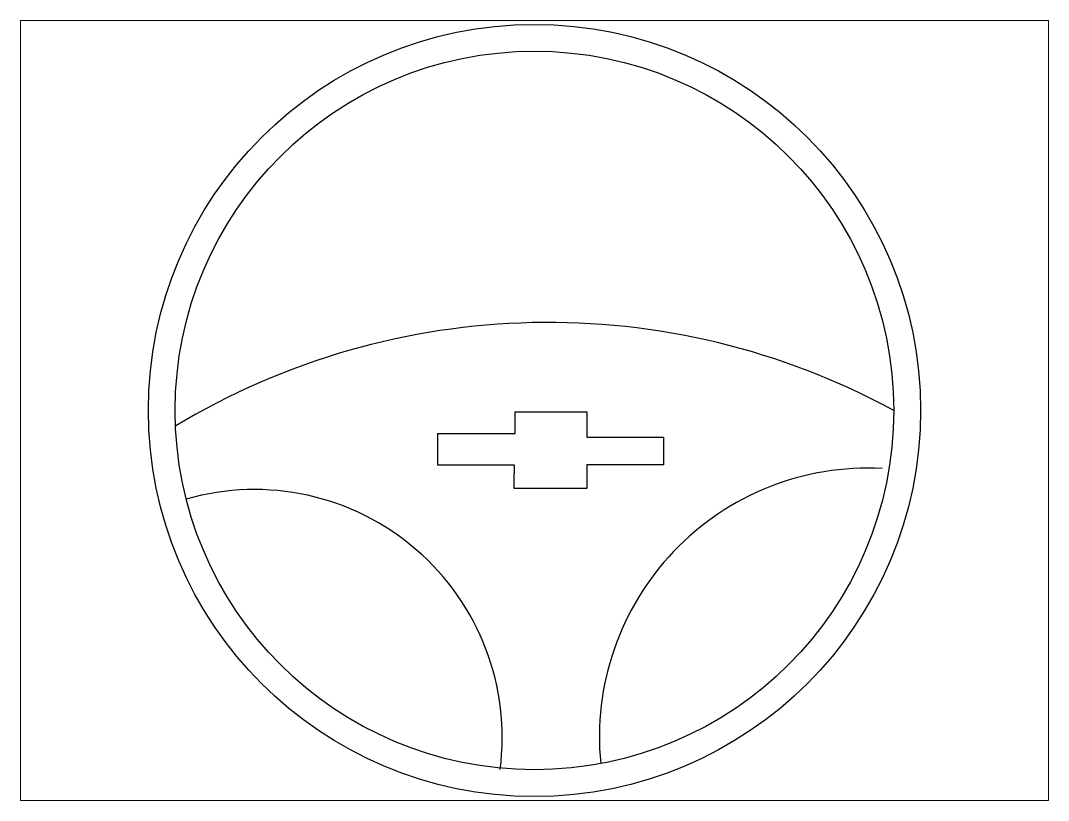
# Paper-space layout 'Layout1' of a CAD drawing. Header units: millimetres. Extents: x 26 to 231, y 20 to 176.
# The model-space entities are those that its viewports show. They can reach past a viewport. Long polylines and large blocks are cut down to what shows.
import ezdxf

# ---------------------------------------------------------------- set-up
doc = ezdxf.new("R2010")
doc.units = ezdxf.units.MM

msp = doc.modelspace()

# ---------------------------------------------------------------- linework, layer by layer
for p, q in [((3351.9, 1600.3), (3351.9, 1629.2)), ((3351.9, 1629.2), (3447.7, 1629.2)), ((3447.7, 1629.2), (3447.7, 1595.1)), ((3248.2, 1600.3), (3351.9, 1600.3)), ((3248.2, 1600.3), (3248.2, 1558.4)), ((3447.7, 1595.1), (3550.1, 1595.1)), ((3550.1, 1595.1), (3550.1, 1558.4)), ((3248.2, 1558.4), (3350.6, 1558.4)), ((3350.6, 1558.4), (3350.6, 1546.6)), ((3550.1, 1558.4), (3447.7, 1558.4)), ((3447.7, 1558.4), (3447.7, 1526.9)), ((3350.6, 1526.9), (3350.6, 1546.6)), ((3350.6, 1546.6), (3350.6, 1546.6)), ((3447.7, 1526.9), (3350.6, 1526.9))]:
    msp.add_line(p, q)
for radius in [516.1, 480.3]:
    msp.add_circle((3377.8, 1631), radius)
for centre, radius, start, end in [((3396.1, 782.5), 966.1, 61.4306, 121.0653), ((3824, 1194.6), 359.4, 87.0438, 185.6908), ((3003.4, 1194), 331.3, 352.5175, 105.9358)]:
    msp.add_arc(centre, radius, start, end)

psp = doc.layouts.get("Layout1")

# ---------------------------------------------------------------- viewports
at = {"layer": '0'}
psp.add_viewport(center=(128.5, 97.5), size=(205.6, 156), view_center_point=(3377.85, 1630.95), view_height=1042.5356, dxfattribs=at)

doc.saveas('drawing.dxf')
